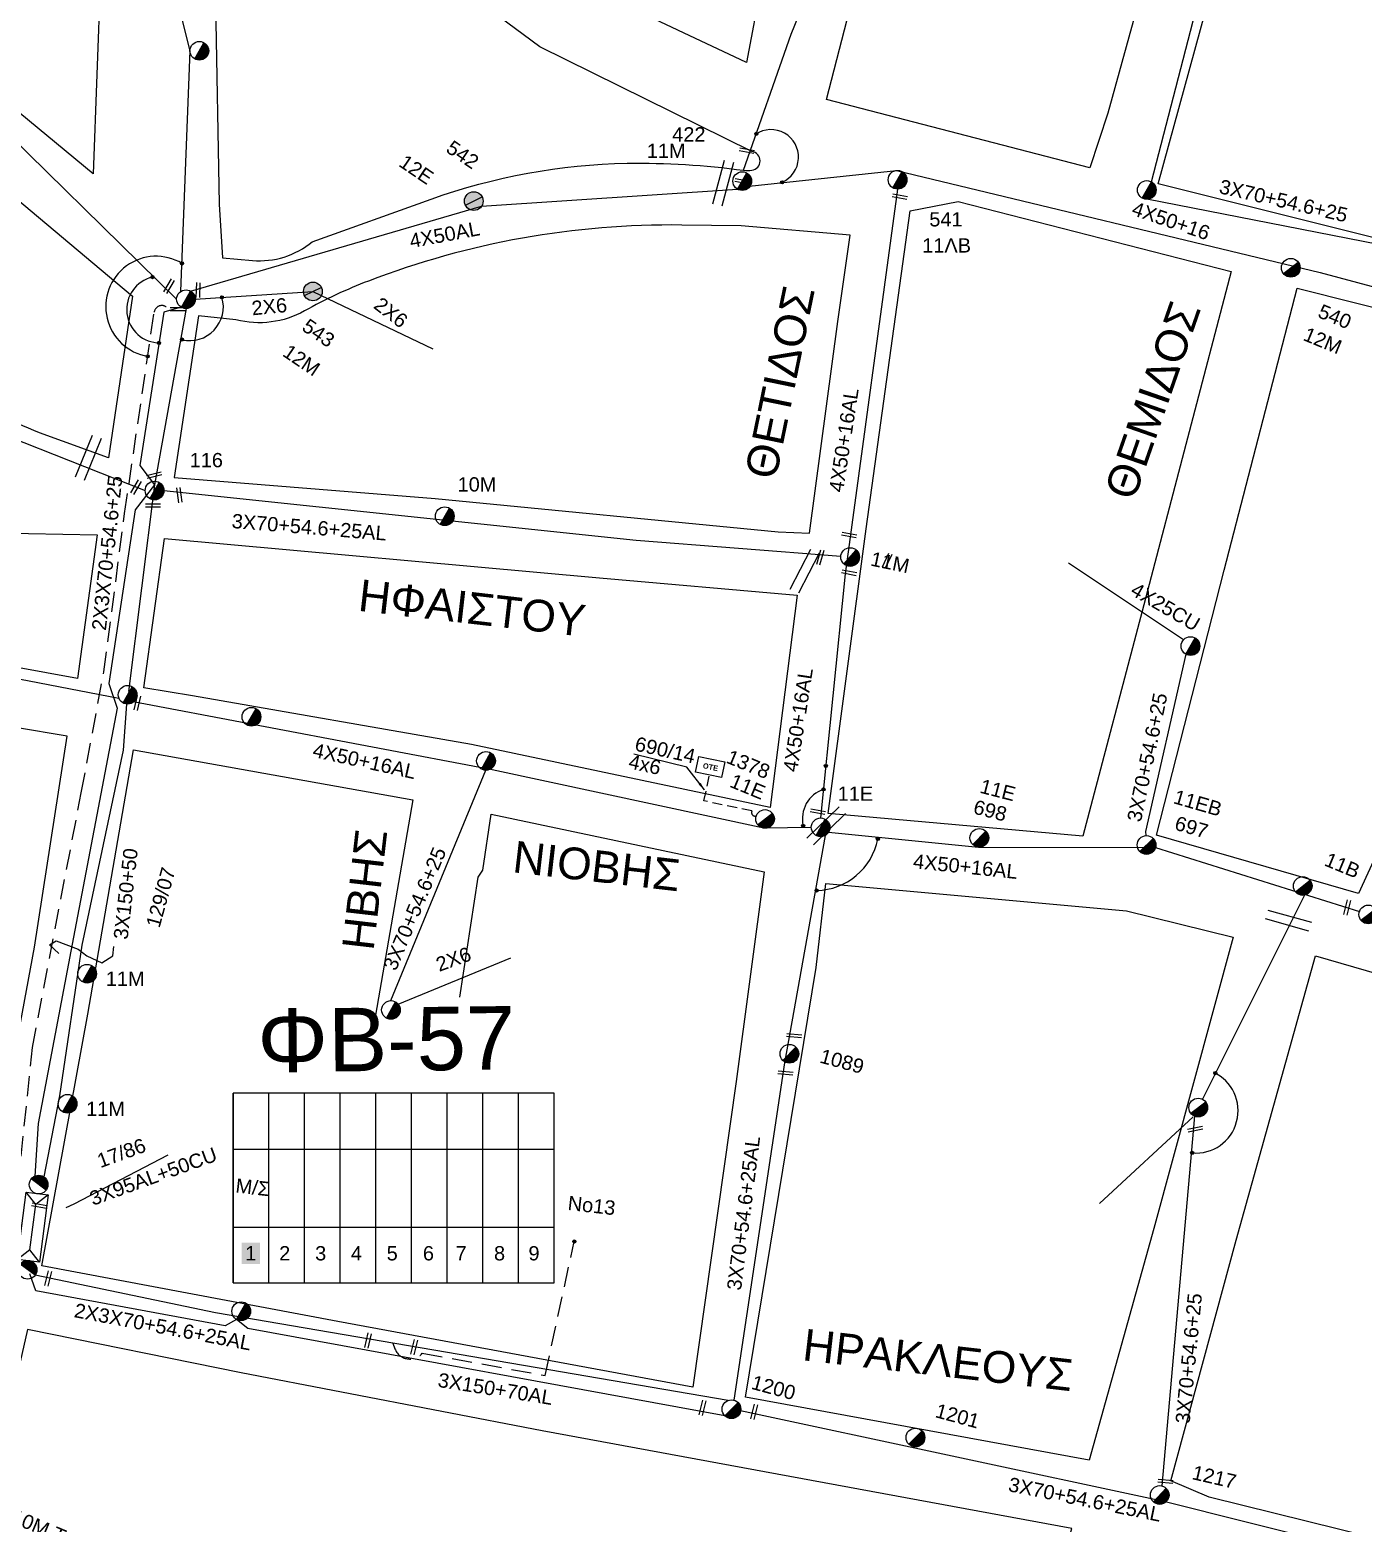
# Model space of a CAD drawing. Header units: millimetres. Extents: x 6950 to 9601, y 853 to 1951.
# Drawn here: x 8908.8 to 9076.9, y 1600.2 to 1788.5 of the extents above; entities that cross this region are included whole.
import ezdxf
from ezdxf.enums import TextEntityAlignment as Align

# ---------------------------------------------------------------- set-up
doc = ezdxf.new("R2010")
doc.units = ezdxf.units.MM
doc.linetypes.add('DASHED', pattern=[19.05, 12.7, -6.35])
for name, color, linetype in [('Pillar OTE', 7, 'Continuous'), ('Άγνωστα', 7, 'Continuous'), ('Ασφαλειοκιβώτια Χ.Τ 9 αναχωρήσεων', 7, 'Continuous'), ('Γυμνά εναέρια ΧΤ και ΦΟΠ (3Φ)   4x50+16AL', 7, 'Continuous'), ('Επιγραφές - Σχήματα', 7, 'Continuous'), ('Καλώδια ΧΤ   3x150+70AL', 7, 'DASHED'), ('Καλώδια ΧΤ   4x25CU', 7, 'DASHED'), ('Μηχανική τομή', 7, 'Continuous'), ('Στύλος Ξύλινος', 7, 'Continuous'), ('Στύλος Ξύλινος @ 1', 7, 'Continuous'), ('Στύλος ΦΜ', 7, 'Continuous'), ('Στύλος ΦΜ @ 1', 7, 'Continuous'), ('Συνδέσεις', 7, 'Continuous'), ('Συνεστραμμένα ΧΤ   3x70+54.6+25 AL', 7, 'SYN_LINE'), ('Τομή', 7, 'Continuous'), ('Υποσταθμός εναέριος 2 στύλων', 7, 'Continuous'), ('Υποσταθμός πόλεως', 7, 'Continuous'), ('Υπόβαθρο ΔΕΗ', 7, 'Continuous'), ('Υπόγεια καλώδια Παροχών ΧΤ   4x50AL', 7, 'DASHED'), ('Υπόγεια καλώδια Παροχών ΧΤ   4x6', 7, 'DASHED')]:
    doc.layers.add(name, color=color, linetype=linetype)
doc.styles.add('arial', font='ARIAL.TTF')
doc.styles.get("Standard").update_dxf_attribs({"font": 'ARIAL.TTF'})
doc.linetypes.add('SYN_LINE', pattern='A,0.5,-0.0001,["/\\/\\/\\/",Standard,S=0.1,R=0,X=0,Y=-0.05],-0.25', length=0.7501)
doc.dimstyles.new('ISO-25', dxfattribs={"dimtxt": 2.5, "dimasz": 2.5, "dimexe": 1.25, "dimexo": 0.625, "dimtad": 1, "dimtxsty": 'Standard', "dimcen": 2.5, "dimadec": 0, "dimazin": 0, "dimtfac": 1, "dimtmove": 0, "dimatfit": 3, "dimfxl": 1, "dimarcsym": 0})

# ---------------------------------------------------------------- blocks, each defined once
blk = doc.blocks.new('ΤΟΜΗ')
at = {"layer": 'Τομή', "ltscale": 40}
for p, q in [((-5.68, 0), (5.68, 0)), ((5.68, -2.33), (-5.68, -2.33))]:
    blk.add_line(p, q, dxfattribs=at)
blk = doc.blocks.new('ΜΗΧΑΝΙΚΗ ΤΟΜΗ')
at = {"layer": 'Μηχανική τομή', "ltscale": 40}
for p, q in [((-1.89, 0.78), (1.89, 0.78)), ((1.89, 0), (-1.89, 0))]:
    blk.add_line(p, q, dxfattribs=at)
blk = doc.blocks.new('ΥΠΑΡΧΩΝ ΤΣΙΜΕΝΤΕΝΙΟΣ ΣΤΥΛΟΣ')
at = {"layer": 'Στύλος ΦΜ'}
blk.add_hatch(color=7, dxfattribs=at).paths.add_polyline_path([(-1.29, -2.28, 0.574793), (2.62, 0, 0.268822), (1.3, 2.27)])
at = {"layer": 'Στύλος ΦΜ', "color": 7}
blk.add_line((-1.29, -2.28), (1.3, 2.27), dxfattribs=at)
blk.add_circle((0, 0), 2.62, dxfattribs=at)
at = {"layer": 'Στύλος ΦΜ', "flags": 4}
for tag, p in [('ΑΡΙΘΜΟΣ', (-4.68, 8.05)), ('ΤΥΠΟΣ', (-4.91, 3.03))]:
    blk.add_attdef(tag, p, '', height=4, dxfattribs=at)
blk = doc.blocks.new('ΥΠΑΡΧΩΝ ΞΥΛΙΝΟΣ ΣΤΥΛΟΣ')
at = {"layer": 'Στύλος Ξύλινος'}
h = blk.add_hatch(color=7, dxfattribs=at)
h.paths.add_polyline_path([(-2.62, 0, 0.270008), (-1.29, -2.28), (1.3, 2.27, 0.576266)])
h.paths.add_polyline_path([(-1.29, -2.28, 0.574793), (2.62, 0, 0.268822), (1.3, 2.27)])
at = {"layer": 'Στύλος Ξύλινος', "color": 7}
blk.add_line((-1.29, -2.28), (1.3, 2.27), dxfattribs=at)
blk.add_circle((0, 0), 2.62, dxfattribs=at)
at = {"layer": 'Στύλος Ξύλινος', "flags": 4}
for tag, p in [('ΑΡΙΘΜΟΣ', (-4.91, 8.6)), ('ΤΥΠΟΣ', (-4.85, 3.39))]:
    blk.add_attdef(tag, p, '', height=4, dxfattribs=at)
blk = doc.blocks.new('ΥΠΟΣΤΑΘΜΟΣ ΕΝΑΕΡΙΟΣ ΕΠΙ 2 ΣΤΥΛΩΝ')
at = {"layer": 'Υποσταθμός εναέριος 2 στύλων', "linetype": 'Continuous'}
for points in [[(-11.97, -2.11, 0.574793), (-8.45, -0.07, 0.268822), (-9.64, 1.98)], [(9.68, -2.15, 0.574793), (13.19, -0.1, 0.268822), (12.01, 1.95)]]:
    blk.add_hatch(color=256, dxfattribs=at).paths.add_polyline_path(points)
for p, q in [((-11.97, -2.11), (-9.64, 1.98)), ((9.68, -2.15), (12.01, 1.95))]:
    blk.add_line(p, q, dxfattribs=at)
for centre in [(-10.81, -0.07), (10.84, -0.1)]:
    blk.add_circle(centre, 2.36, dxfattribs=at)
at = {"layer": 'Υποσταθμός πόλεως', "linetype": 'Continuous', "ltscale": 40}
blk.add_lwpolyline([(-8.57, 2.82), (8.57, 2.82), (8.57, -2.82), (-8.57, -2.82)], close=True, dxfattribs=at)
for points in [[(-5.75, 0), (-8.57, 2.82)], [(-8.57, -2.82), (-5.75, 0)], [(-5.75, 0), (5.75, 0)], [(5.75, 0), (8.57, 2.82)], [(8.57, -2.82), (5.75, 0)]]:
    blk.add_lwpolyline(points, dxfattribs=at)
at = {"layer": 'Υποσταθμός εναέριος 2 στύλων', "ltscale": 40, "flags": 1}
for tag, p in [('ΜΕΤΑΣΧΗΜΑΤΙΣΜΟΣ', (14.09, 2.51)), ('ΙΣΧΥΣ', (14.07, -0.28)), ('ΑΡΙΘΜΟΣ', (14.19, -3))]:
    blk.add_attdef(tag, p, '', height=1.8, dxfattribs=at)
blk = doc.blocks.new('ΑΣΦΑΛΕΙΟΚΙΒΩΤΙΟ ΥΠΟΣΤΑΘΜΟΥ 9 ΑΝΑΧΩΡΗΣΕΩΝ')
at = {"layer": 'Ασφαλειοκιβώτια Χ.Τ 9 αναχωρήσεων', "ltscale": 40}
for p, q in [((-23.8, 40.36), (24.02, 40.36)), ((-9.72, 40.36), (-9.72, -40.64)), ((9.94, 40.36), (9.94, -40.64)), ((-23.8, 31.36), (24.02, 31.36)), ((-23.8, 22.36), (24.02, 22.36)), ((-23.8, 13.36), (24.02, 13.36)), ((-23.8, 4.36), (24.02, 4.36)), ((-23.8, -4.64), (24.02, -4.64)), ((-23.8, -13.64), (24.02, -13.64)), ((-23.8, -22.64), (24.02, -22.64)), ((-23.8, -31.64), (24.02, -31.64))]:
    blk.add_line(p, q, dxfattribs=at)
at = {"layer": 'Ασφαλειοκιβώτια Χ.Τ 9 αναχωρήσεων'}
blk.add_lwpolyline([(-23.8, -40.64), (24.02, -40.64), (24.02, 40.36), (-23.8, 40.36)], close=True, dxfattribs=at)
for s, p in [('1', (-18.12, 37.3)), ('2', (-18.12, 28.73)), ('3', (-18.12, 19.66)), ('4', (-18.12, 10.64)), ('5', (-18.12, 1.63)), ('6', (-18.12, -7.51)), ('7', (-18.12, -15.75)), ('8', (-18.12, -25.44)), ('9', (-18.12, -34.13))]:
    blk.add_text(s, height=3.6, rotation=270, dxfattribs=at).set_placement(p)
at = {"layer": 'Ασφαλειοκιβώτια Χ.Τ 9 αναχωρήσεων', "ltscale": 40}
for tag, height, p in [('ΟΝΟΜΑ', 5, (-0.16, 44.31)), ('ΚΕΙΜΕΝΟ 1', 2, (17.06, 35.59)), ('ΚΕΙΜΕΝΟ 2', 2, (17.06, 26.88)), ('ΚΕΙΜΕΝΟ 3', 2, (17.06, 17.69)), ('ΚΕΙΜΕΝΟ 4', 2, (17.06, 8.71)), ('ΚΕΙΜΕΝΟ 5', 2, (17.06, -0.13)), ('ΚΕΙΜΕΝΟ 6', 2, (17.06, -9.05)), ('ΚΕΙΜΕΝΟ 7', 2, (17.06, -18.13)), ('ΚΕΙΜΕΝΟ 8', 2, (17.06, -26.85)), ('ΚΕΙΜΕΝΟ 9', 2, (17.06, -35.99)), ('ΣΧ', 2, (-0.1, -42.64))]:
    blk.add_attdef(tag, text='', height=height, dxfattribs=at).set_placement(p, align=Align.MIDDLE_CENTER)
blk = doc.blocks.new('_ΣΥΝΔΕΣΗ')
at = {"layer": 'Συνδέσεις', "linetype": 'SYN_LINE', "ltscale": 40}
blk.add_hatch(color=256, dxfattribs=at).paths.add_polyline_path([(0.5, -0.01, 1), (-0.5, -0.01, 1)])
at = {"layer": 'Συνδέσεις'}
blk.add_circle((0, -0.01), 0.5, dxfattribs=at)
blk = doc.blocks.new('PILLAR ΟΤΕ')
at = {"layer": 'Pillar OTE', "ltscale": 40}
blk.add_lwpolyline([(-3.31, 2.02), (3.39, 2.02), (3.39, -1.99), (-3.31, -1.99)], close=True, dxfattribs=at)
at = {"layer": 'Pillar OTE', "insert": (-1.81, 0.71), "char_height": 1.3575, "width": 109.961, "attachment_point": 1}
blk.add_mtext('{\\fArial|b1|i0|c161|p34;OTE}', dxfattribs=at)

msp = doc.modelspace()

# ---------------------------------------------------------------- hatches: boundary and pattern name
at = {"layer": 'Ασφαλειοκιβώτια Χ.Τ 9 αναχωρήσεων', "ltscale": 40}
for color in [62, 154, 1, 173, 133, 6, 30, 27]:
    msp.add_hatch(color=color, dxfattribs=at).paths.add_polyline_path([(8935.47, 1632.89), (8937.77, 1632.89), (8937.77, 1635.6), (8935.47, 1635.6)])

# ---------------------------------------------------------------- linework, layer by layer
at = {"layer": 'Άγνωστα', "color": 173}
msp.add_lwpolyline([(8998.67, 1768.72), (9018.04, 1770.78), (9071.44, 1757.92), (9109.1, 1747.84), (9153.32, 1735.53)], dxfattribs=at)
at = {"layer": 'Άγνωστα', "color": 1}
for points in [[(8929.63, 1754.55), (8944.46, 1755.52)], [(8868.16, 1709.17), (8881.05, 1711.78), (8920, 1704.24)]]:
    msp.add_lwpolyline(points, dxfattribs=at)
at = {"layer": 'Άγνωστα', "color": 27, "linetype": 'DASHED', "ltscale": 0.2}
msp.add_lwpolyline([(8907.74, 1637.71), (8906.91, 1638.9), (8909.09, 1660.18), (8915.26, 1692.32), (8918.11, 1707.57), (8920.72, 1727.52), (8924.45, 1752.92, -0.55977), (8925.97, 1753.57, 0.318224)], format="xyb", dxfattribs=at)
at = {"layer": 'Γυμνά εναέρια ΧΤ και ΦΟΠ (3Φ)   4x50+16AL', "color": 133, "ltscale": 40}
msp.add_lwpolyline([(8927.28, 1754.55), (8901.56, 1779.79), (8872.77, 1803.56), (8847.43, 1825.7), (8819.66, 1847.86), (8783.82, 1873.45), (8762.5, 1889.66), (8736, 1907.99)], dxfattribs=at)
at = {"layer": 'Γυμνά εναέρια ΧΤ και ΦΟΠ (3Φ)   4x50+16AL', "color": 173, "ltscale": 40}
for points in [[(9018.17, 1768.43), (9011.58, 1719.94), (9008.47, 1689.14)], [(9007.29, 1687.95), (9001.32, 1687.84), (8967.05, 1695.21), (8921.79, 1703.77)]]:
    msp.add_lwpolyline(points, dxfattribs=at)
at = {"layer": 'Γυμνά εναέρια ΧΤ και ΦΟΠ (3Φ)   4x50+16AL', "color": 6, "ltscale": 40}
msp.add_lwpolyline([(9009.47, 1687.34), (9028.36, 1685.46), (9050.69, 1685.4), (9076.39, 1677.33)], dxfattribs=at)
at = {"layer": 'Επιγραφές - Σχήματα'}
msp.add_lwpolyline([(8912.43, 1672.06), (8911.26, 1673.12), (8912.11, 1673.66), (8914.88, 1672.59), (8915.94, 1671.74), (8917.86, 1670.89), (8919.24, 1671.74), (8919.35, 1672.91)], dxfattribs=at)
at = {"layer": 'Επιγραφές - Σχήματα', "linetype": 'Continuous', "ltscale": 20}
msp.add_lwpolyline([(8926.15, 1646.62), (8914.31, 1640.46), (8913.33, 1639.97)], dxfattribs=at)
at = {"layer": 'Επιγραφές - Σχήματα'}
for centre, radius, start, end in [((9002.21, 1772.46), 3.47, 293.7541, 123.8956), ((8924.69, 1753.61), 6.35, 59.0196, 260.3949), ((8925.18, 1753.24), 4.2, 102.9771, 270.1974), ((8928.93, 1753.57), 4.24, 256.6226, 16.4315), ((9010.09, 1689.04), 3.92, 108.6839, 193.1642), ((9007.79, 1688.04), 8.05, 271.2493, 348.8637), ((9055.76, 1652.22), 5.34, 265.1318, 65.1607)]:
    msp.add_arc(centre, radius, start, end, dxfattribs=at)
at = {"layer": 'Καλώδια ΧΤ   3x150+70AL', "color": 6, "ltscale": 0.2}
msp.add_lwpolyline([(8954.54, 1622.93), (8954.8, 1622.22, 0.577806), (8958.25, 1621.65), (8973.73, 1618.84), (8977.41, 1635.74)], format="xyb", dxfattribs=at)
at = {"layer": 'Συνεστραμμένα ΧΤ   3x70+54.6+25 AL', "color": 173, "ltscale": 20}
msp.add_lwpolyline([(8998.76, 1770.8), (9004.75, 1787.98), (9014.5, 1811.92), (9025.95, 1852.75)], dxfattribs=at)
at = {"layer": 'Συνεστραμμένα ΧΤ   3x70+54.6+25 AL', "color": 6, "linetype": 'SYN_LINE', "ltscale": 20}
for points in [[(9050.18, 1769.34), (9061.28, 1812.26), (9070.74, 1845.5)], [(9109.1, 1747.84), (9088.47, 1759.55), (9049.59, 1767.14)], [(9054.21, 1711.58), (9039.74, 1721.26)], [(9054.52, 1709.79), (9049.44, 1687.42), (9049.48, 1686.91)], [(8996.82, 1615.69), (8932.18, 1626.75), (8909.43, 1631.47)]]:
    msp.add_lwpolyline(points, dxfattribs=at)
at = {"layer": 'Συνεστραμμένα ΧΤ   3x70+54.6+25 AL', "color": 27, "ltscale": 20}
msp.add_lwpolyline([(8927.82, 1755.54), (8928.97, 1785.87), (8916.17, 1836.68)], dxfattribs=at)
at = {"layer": 'Συνεστραμμένα ΧΤ   3x70+54.6+25 AL', "color": 62, "ltscale": 20}
msp.add_lwpolyline([(8795.09, 1810.32), (8831.25, 1785.53), (8865.88, 1761.53), (8888.91, 1746.14), (8896.48, 1741.03), (8923.31, 1730.42)], dxfattribs=at)
at = {"layer": 'Συνεστραμμένα ΧΤ   3x70+54.6+25 AL', "color": 1, "linetype": 'SYN_LINE', "ltscale": 20}
for points in [[(8944.46, 1755.52), (8959.57, 1748.29)], [(8928.46, 1753.37), (8924.49, 1731.16), (8921.23, 1705.08)]]:
    msp.add_lwpolyline(points, dxfattribs=at)
at = {"layer": 'Συνεστραμμένα ΧΤ   3x70+54.6+25 AL', "color": 133, "linetype": 'SYN_LINE', "ltscale": 20}
msp.add_lwpolyline([(8927.87, 1753.53), (8925.67, 1752.92), (8922.64, 1733.57), (8924.49, 1731.16), (8922.05, 1728.01), (8918.75, 1706.08), (8919.79, 1702.99), (8913.94, 1672.36), (8909.82, 1650.63), (8909.42, 1643.99)], dxfattribs=at)
at = {"layer": 'Συνεστραμμένα ΧΤ   3x70+54.6+25 AL', "color": 133, "ltscale": 20}
msp.add_lwpolyline([(8925.66, 1730.42), (8985.23, 1724.18), (9011.02, 1722.13)], dxfattribs=at)
at = {"layer": 'Συνεστραμμένα ΧΤ   3x70+54.6+25 AL', "color": 173, "linetype": 'SYN_LINE', "ltscale": 20}
for points in [[(8910.56, 1643.87), (8912.54, 1654.1), (8915.35, 1673.08), (8920.58, 1697.7), (8921.01, 1703.49)], [(8954.3, 1666.11), (8966.28, 1695.16)], [(8955.22, 1665.66), (8969.42, 1671.5)]]:
    msp.add_lwpolyline(points, dxfattribs=at)
at = {"layer": 'Συνεστραμμένα ΧΤ   3x70+54.6+25 AL', "color": 6, "ltscale": 20}
msp.add_lwpolyline([(9009.03, 1686.93), (9003.92, 1658.26), (8997.53, 1615.72)], dxfattribs=at)
at = {"layer": 'Συνεστραμμένα ΧΤ   3x70+54.6+25 AL', "color": 154, "linetype": 'SYN_LINE', "ltscale": 20}
for points in [[(9069.5, 1679.49), (9056.6, 1653.67)], [(9055.43, 1651.44), (9043.65, 1640.53)], [(9055.62, 1651.53), (9051.49, 1604.92)], [(8996.4, 1613.75), (8936.24, 1624.76), (8934.84, 1625.91), (8933.4, 1625.1), (8909.54, 1629.5), (8908.79, 1631.67)]]:
    msp.add_lwpolyline(points, dxfattribs=at)
at = {"layer": 'Συνεστραμμένα ΧΤ   3x70+54.6+25 AL', "color": 154, "ltscale": 20}
msp.add_lwpolyline([(9135.84, 1582.79), (9094.25, 1592.27), (9051.75, 1602.94), (8998.38, 1614.37)], dxfattribs=at)
at = {"layer": 'Υπόβαθρο ΔΕΗ'}
for points in [[(9085.29, 1888.11), (9116.39, 1877.46), (9100.51, 1822.57), (9082.78, 1761.14), (9051.01, 1769.11), (9066.33, 1824.89), (9078.27, 1865.21), (9085.29, 1888.11)], [(8852.87, 1823.75), (8887.18, 1849.14), (8918.56, 1826.53), (8917.7, 1795.43), (8916.74, 1770.34), (8884.11, 1797.37), (8871.48, 1808.34), (8852.87, 1823.75)], [(9019.76, 1765.68), (9025.8, 1766.87), (9060.25, 1758.04), (9049.22, 1716), (9041.51, 1686.84), (9009.42, 1689.69), (9014.22, 1725.6), (9019.76, 1765.68)], [(9068.57, 1755.94), (9106.67, 1746.35), (9092.04, 1713.94), (9076.3, 1679.63), (9050.81, 1686.97), (9059.34, 1720.39), (9068.57, 1755.94)], [(8917.27, 1724.84), (8914.79, 1706.74), (8873.82, 1714.22), (8876.12, 1725.67), (8899.89, 1725.19), (8917.27, 1724.84)], [(8925.74, 1724.37), (8980.59, 1719.43), (9005.53, 1717.21), (9002.09, 1690.45), (8964.47, 1698.38), (8929.26, 1704.52), (8923.15, 1705.55), (8925.74, 1724.37)], [(8902.24, 1634.6), (8909.34, 1672.84), (8913.49, 1699.47), (8874.37, 1706), (8870.07, 1683.75), (8861.53, 1641.94), (8895.83, 1635.74), (8902.23, 1634.55)], [(8962.99, 1666.54), (8965.28, 1681.67), (8965.9, 1682.57), (8966.95, 1689.61), (9001.34, 1682.35), (8997.82, 1655.91), (8992.35, 1617.38), (8947.59, 1625.66), (8910.29, 1632.65), (8916.08, 1664.4), (8921.83, 1697.74), (8957.05, 1691.41), (8952.36, 1664.26)], [(8991.59, 1695.56), (8984.92, 1697.19)], [(9009.11, 1680.88), (9047.05, 1677.42), (9060.49, 1674.12), (9050.48, 1637.36), (9042.33, 1608.18), (8999, 1616.09), (9007.89, 1670.29), (9009.11, 1680.88)], [(9070.87, 1671.77), (9095.13, 1664.73), (9146.15, 1649.35), (9160.77, 1645.08), (9150.45, 1620.74), (9107.95, 1630.93), (9080.21, 1638.05), (9078.55, 1631.51), (9116, 1621.4), (9147.61, 1613.8), (9135.77, 1584.13), (9057.45, 1603.5), (9052.63, 1605.56), (9060.87, 1635.89), (9070.87, 1671.77)], [(9023.37, 1542.05), (9040.16, 1599.56), (8973.38, 1611.87), (8935.41, 1619.18), (8908.48, 1624.65), (8900.24, 1588.5), (8896.58, 1570.69), (8945.56, 1558.82), (8985.52, 1549.74), (9002.19, 1546.23), (9003.36, 1546.58), (9023.37, 1542.05)]]:
    msp.add_lwpolyline(points, dxfattribs=at)
for points in [[(9073.72, 1881.86), (9061.85, 1840.26), (9044.66, 1777.99), (9042.43, 1771.11), (9009.2, 1779.73), (9023.84, 1836.4), (9028.73, 1855.1, -0.182516), (9036.63, 1866.26), (9048.14, 1870.01), (9057.99, 1874.37, 0.014185), (9073.72, 1881.86, 0)], [(9015.58, 1851.33), (9002.83, 1801.08), (9001.02, 1794.42), (8999.12, 1784.4), (8973.88, 1796.33), (8936.73, 1823.37, -0.276773), (8935.72, 1825.74, 0.069331), (8935.72, 1833.46), (8936.19, 1840.12, -0.117745), (8941.78, 1857.93), (8953.25, 1869.56, -0.273825), (8962.79, 1872.08), (8974.07, 1869.18), (8995.38, 1861.09), (9001.79, 1858.62), (9015.58, 1851.33)], [(8819.94, 1840.16), (8839.8, 1823.84), (8844.9, 1818.73), (8874.75, 1794.28), (8906.95, 1767.33), (8921.7, 1754.91), (8918.7, 1734.54), (8909.97, 1737.69, -0.052474), (8888.99, 1749), (8852.94, 1773.37), (8828.32, 1789.99), (8800.8, 1808.59), (8799.41, 1809.4), (8810.25, 1824.34), (8819.94, 1840.16)], [(8931.73, 1816.99), (8932.66, 1766.54), (8933.06, 1759.76), (8936.84, 1759.43, 0.198247), (8944.37, 1761.79), (8959.38, 1767.17, -0.082092), (8984.07, 1771.68, -0.038386), (8998.76, 1770.8, 0.068396), (8999.81, 1770.8, 0.871966), (8999.81, 1773.16), (8973.09, 1786.35), (8931.73, 1816.99)], [(8926.95, 1732.06), (8959.89, 1729.41), (9003.13, 1725.22), (9007.05, 1725.03), (9010.64, 1751.72), (9012.18, 1762.61), (8998.47, 1763.81), (8990.96, 1763.9, 0.094766), (8951.46, 1756.84, 0.035678), (8943.41, 1753.07, -0.192484), (8934.76, 1751.95), (8930.03, 1752.45), (8926.95, 1732.06)]]:
    msp.add_lwpolyline(points, format="xyb", dxfattribs=at)
at = {"layer": 'Υπόγεια καλώδια Παροχών ΧΤ   4x50AL', "color": 1, "linetype": 'Continuous', "ltscale": 0.2}
msp.add_lwpolyline([(8929.04, 1755.57), (8965.72, 1766.26), (8998.01, 1768.42)], dxfattribs=at)
at = {"layer": 'Υπόγεια καλώδια Παροχών ΧΤ   4x6', "color": 173, "linetype": 'DASHED', "ltscale": 0.1}
msp.add_lwpolyline([(9000.34, 1689.39, -0.627568), (8999.8, 1690.02), (8993.76, 1691.29), (8994.44, 1694.52)], format="xyb", dxfattribs=at)

# ---------------------------------------------------------------- block references
at = {"layer": 'Pillar OTE', "xscale": 0.5, "yscale": 0.5, "zscale": 0.5, "rotation": 348.1013817919164}
msp.add_blockref('PILLAR ΟΤΕ', (8994.52, 1695.56), dxfattribs=at)
at = {"layer": 'Ασφαλειοκιβώτια Χ.Τ 9 αναχωρήσεων', "xscale": 0.5, "yscale": 0.5, "zscale": 0.5, "rotation": 90}
msp.add_blockref('ΑΣΦΑΛΕΙΟΚΙΒΩΤΙΟ ΥΠΟΣΤΑΘΜΟΥ 9 ΑΝΑΧΩΡΗΣΕΩΝ', (8954.57, 1642.41), dxfattribs=at)
at = {"layer": 'Μηχανική τομή'}
for p, xscale, yscale, zscale, rotation in [((8999.21, 1773.48), 0.4999999999999999, 0.4999999999999999, 0.4999999999999999, 169.57116670519), ((8998.64, 1769.6), 0.4999999999999999, 0.4999999999999999, 0.4999999999999999, 169.57116670519), ((9018.5, 1767.66), 0.4999999999999999, 0.4999999999999999, 0.4999999999999999, 169.57116670519), ((8926.14, 1756.28), 0.4999999999999998, 0.4999999999999998, 0.4999999999999998, 239.889233486939), ((8929.79, 1755.7), 0.4999999999999998, 0.4999999999999998, 0.4999999999999998, 268.0104553299021), ((8927.42, 1753.49), 0.4999999999999997, 0.4999999999999997, 0.4999999999999997, 180.0629135369582), ((8924.39, 1732.55), 0.4999999999999997, 0.4999999999999997, 0.4999999999999997, 193.4657272561815), ((8921.99, 1730.94), 0.4999999999999998, 0.4999999999999998, 0.4999999999999998, 239.889233486939), ((8927.82, 1729.88), 0.4999999999999999, 0.4999999999999999, 0.4999999999999999, 98.02858556882637), ((8924.31, 1728.73), 0.4999999999999997, 0.4999999999999997, 0.4999999999999997, 180.0629135369582), ((9012.11, 1725.01), 0.4999999999999999, 0.4999999999999999, 0.4999999999999999, 169.57116670519), ((9008.61, 1721.94), 0.4999999999999999, 0.4999999999999999, 0.4999999999999999, 73.95172318470269), ((9017.03, 1721.51), 0.4999999999999999, 0.4999999999999999, 0.4999999999999999, 64.85949076768448), ((9012.11, 1720.24), 0.4999999999999999, 0.4999999999999999, 0.4999999999999999, 169.57116670519), ((8922.52, 1703.59), 0.4999999999999998, 0.4999999999999998, 0.4999999999999998, 76.52273740397938), ((9008.16, 1690.12), 0.4999999999999999, 0.4999999999999999, 0.4999999999999999, 169.57116670519), ((9075.04, 1677.8), 0.4999999999999998, 0.4999999999999998, 0.4999999999999998, 76.52273740397938), ((9005.16, 1661.89), 0.4999999999999999, 0.4999999999999999, 0.4999999999999999, 174.8667646448354), ((9004.07, 1657.17), 0.4999999999999999, 0.4999999999999999, 0.4999999999999999, 174.8667646448354), ((9055.67, 1650.1), 0.4999999999999998, 0.4999999999999998, 0.4999999999999998, 191.3764006164007), ((8910, 1640.43), 0.4999999999999999, 0.4999999999999999, 0.4999999999999999, 169.57116670519), ((8911.28, 1631.02), 0.4999999999999998, 0.4999999999999998, 0.4999999999999998, 76.52273740397938), ((8951.6, 1623.19), 0.4999999999999998, 0.4999999999999998, 0.4999999999999998, 76.52273740397938), ((8957.42, 1622.37), 0.4999999999999998, 0.4999999999999998, 0.4999999999999998, 76.52273740397938), ((8993.77, 1614.71), 0.4999999999999998, 0.4999999999999998, 0.4999999999999998, 76.52273740397938), ((9000.28, 1614.21), 0.4999999999999998, 0.4999999999999998, 0.4999999999999998, 76.52273740397938), ((9051.96, 1605.7), 0.4999999999999999, 0.4999999999999999, 0.4999999999999999, 174.8667646448354)]:
    msp.add_blockref('ΜΗΧΑΝΙΚΗ ΤΟΜΗ', p, dxfattribs=dict(at, xscale=xscale, yscale=yscale, zscale=zscale, rotation=rotation))
at = {"layer": 'Στύλος Ξύλινος @ 1', "ltscale": 40}
ref = msp.add_blockref('ΥΠΑΡΧΩΝ ΞΥΛΙΝΟΣ ΣΤΥΛΟΣ', (8964.74, 1766.92), dxfattribs=dict(at, xscale=0.449999999999818, yscale=0.449999999999818, zscale=0.449999999999818, rotation=325.8394331313655))
ref.add_attrib('ΤΥΠΟΣ', '542', (8961.1, 1773.21), dxfattribs={"layer": 'Στύλος Ξύλινος', "height": 1.8, "rotation": 325.8394, "flags": 4})
ref.add_attrib('ΑΡΙΘΜΟΣ', '12E', (8955.16, 1771.41), dxfattribs={"layer": 'Στύλος Ξύλινος', "height": 1.8, "rotation": 325.8394, "flags": 4})
ref = msp.add_blockref('ΥΠΑΡΧΩΝ ΞΥΛΙΝΟΣ ΣΤΥΛΟΣ', (8944.46, 1755.52), dxfattribs=dict(at, xscale=0.449999999999818, yscale=0.449999999999818, zscale=0.449999999999818, rotation=325.8394331313655))
ref.add_attrib('ΤΥΠΟΣ', '543', (8942.93, 1750.72), dxfattribs={"layer": 'Στύλος Ξύλινος', "height": 1.8, "rotation": 325.8394, "flags": 4})
ref.add_attrib('ΑΡΙΘΜΟΣ', '12M', (8940.5, 1747.49), dxfattribs={"layer": 'Στύλος Ξύλινος', "height": 1.8, "rotation": 325.8394, "flags": 4})
at = {"layer": 'Στύλος ΦΜ @ 1', "ltscale": 40, "xscale": 0.4499999999998181, "yscale": 0.4499999999998181, "zscale": 0.4499999999998181}
for p in [(8930.14, 1785.87), (9049.59, 1768.32), (8928.46, 1754.55), (9055.1, 1710.81), (8921.1, 1704.67), (8936.71, 1701.89), (8966.28, 1696.33), (8954.3, 1664.93), (8935.42, 1626.94)]:
    msp.add_blockref('ΥΠΑΡΧΩΝ ΤΣΙΜΕΝΤΕΝΙΟΣ ΣΤΥΛΟΣ', p, dxfattribs=at)
at = {"layer": 'Στύλος ΦΜ @ 1', "ltscale": 40}
ref = msp.add_blockref('ΥΠΑΡΧΩΝ ΤΣΙΜΕΝΤΕΝΙΟΣ ΣΤΥΛΟΣ', (8998.59, 1769.44), dxfattribs=dict(at, xscale=0.4499999999998181, yscale=0.4499999999998181, zscale=0.4499999999998181))
ref.add_attrib('ΤΥΠΟΣ', '422', (8989.76, 1774.43), dxfattribs={"layer": 'Στύλος ΦΜ', "height": 1.8, "flags": 4})
ref.add_attrib('ΑΡΙΘΜΟΣ', '11M', (8986.55, 1772.35), dxfattribs={"layer": 'Στύλος ΦΜ', "height": 1.8, "flags": 4})
ref = msp.add_blockref('ΥΠΑΡΧΩΝ ΤΣΙΜΕΝΤΕΝΙΟΣ ΣΤΥΛΟΣ', (9018.17, 1769.61), dxfattribs=dict(at, xscale=0.4499999999998181, yscale=0.4499999999998181, zscale=0.4499999999998181))
ref.add_attrib('ΤΥΠΟΣ', '541', (9022.17, 1763.72), dxfattribs={"layer": 'Στύλος ΦΜ', "height": 1.8, "flags": 4})
ref.add_attrib('ΑΡΙΘΜΟΣ', '11ΛΒ', (9021.28, 1760.43), dxfattribs={"layer": 'Στύλος ΦΜ', "height": 1.8, "flags": 4})
ref = msp.add_blockref('ΥΠΑΡΧΩΝ ΤΣΙΜΕΝΤΕΝΙΟΣ ΣΤΥΛΟΣ', (9067.75, 1758.51), dxfattribs=dict(at, xscale=0.4499999999998181, yscale=0.4499999999998181, zscale=0.4499999999998181, rotation=337.5274974886862))
ref.add_attrib('ΤΥΠΟΣ', '12M', (9069.17, 1749.43), dxfattribs={"layer": 'Στύλος ΦΜ', "height": 1.8, "rotation": 337.5275, "flags": 4})
ref.add_attrib('ΑΡΙΘΜΟΣ', '540', (9071.02, 1752.33), dxfattribs={"layer": 'Στύλος ΦΜ', "height": 1.8, "rotation": 337.5275, "flags": 4})
ref = msp.add_blockref('ΥΠΑΡΧΩΝ ΤΣΙΜΕΝΤΕΝΙΟΣ ΣΤΥΛΟΣ', (8924.49, 1730.42), dxfattribs=dict(at, xscale=0.4499999999998181, yscale=0.4499999999998181, zscale=0.4499999999998181))
ref.add_attrib('ΤΥΠΟΣ', '116', (8928.92, 1733.36), dxfattribs={"layer": 'Στύλος ΦΜ', "height": 1.8, "flags": 4})
ref = msp.add_blockref('ΥΠΑΡΧΩΝ ΤΣΙΜΕΝΤΕΝΙΟΣ ΣΤΥΛΟΣ', (8961.08, 1727.18), dxfattribs=dict(at, xscale=0.4499999999998181, yscale=0.4499999999998181, zscale=0.4499999999998181))
ref.add_attrib('ΤΥΠΟΣ', '10M', (8962.7, 1730.3), dxfattribs={"layer": 'Στύλος ΦΜ', "height": 1.8, "flags": 4})
ref = msp.add_blockref('ΥΠΑΡΧΩΝ ΤΣΙΜΕΝΤΕΝΙΟΣ ΣΤΥΛΟΣ', (9012.19, 1722.04), dxfattribs=dict(at, xscale=0.4499999999998181, yscale=0.4499999999998181, zscale=0.4499999999998181, rotation=348.2458282796064))
ref.add_attrib('ΤΥΠΟΣ', '11M', (9014.65, 1720.98), dxfattribs={"layer": 'Στύλος ΦΜ', "height": 1.8, "rotation": 348.2458, "flags": 4})
ref = msp.add_blockref('ΥΠΑΡΧΩΝ ΤΣΙΜΕΝΤΕΝΙΟΣ ΣΤΥΛΟΣ', (9001.46, 1689.01), dxfattribs=dict(at, xscale=0.4499999999998181, yscale=0.4499999999998181, zscale=0.4499999999998181, rotation=337.5274974886862))
ref.add_attrib('ΤΥΠΟΣ', '11E', (8996.87, 1693.11), dxfattribs={"layer": 'Στύλος ΦΜ', "height": 1.8, "rotation": 337.5275, "flags": 4})
ref.add_attrib('ΑΡΙΘΜΟΣ', '1378', (8996.43, 1696.15), dxfattribs={"layer": 'Στύλος ΦΜ', "height": 1.8, "rotation": 337.5275, "flags": 4})
ref = msp.add_blockref('ΥΠΑΡΧΩΝ ΤΣΙΜΕΝΤΕΝΙΟΣ ΣΤΥΛΟΣ', (9008.47, 1687.96), dxfattribs=dict(at, xscale=0.4499999999998181, yscale=0.4499999999998181, zscale=0.4499999999998181))
ref.add_attrib('ΤΥΠΟΣ', '11E', (9010.62, 1691.3), dxfattribs={"layer": 'Στύλος ΦΜ', "height": 1.8, "flags": 4})
ref = msp.add_blockref('ΥΠΑΡΧΩΝ ΤΣΙΜΕΝΤΕΝΙΟΣ ΣΤΥΛΟΣ', (9028.48, 1686.63), dxfattribs=dict(at, xscale=0.4499999999998181, yscale=0.4499999999998181, zscale=0.4499999999998181, rotation=345.651316021649))
ref.add_attrib('ΤΥΠΟΣ', '698', (9027.6, 1689.72), dxfattribs={"layer": 'Στύλος ΦΜ', "height": 1.8, "rotation": 345.6513, "flags": 4})
ref.add_attrib('ΑΡΙΘΜΟΣ', '11E', (9028.43, 1692.34), dxfattribs={"layer": 'Στύλος ΦΜ', "height": 1.8, "rotation": 345.6513, "flags": 4})
ref = msp.add_blockref('ΥΠΑΡΧΩΝ ΤΣΙΜΕΝΤΕΝΙΟΣ ΣΤΥΛΟΣ', (9049.56, 1685.73), dxfattribs=dict(at, xscale=0.4499999999998181, yscale=0.4499999999998181, zscale=0.4499999999998181, rotation=343.8273595781301))
ref.add_attrib('ΤΥΠΟΣ', '11EB', (9052.83, 1691.02), dxfattribs={"layer": 'Στύλος ΦΜ', "height": 1.8, "rotation": 343.8274, "flags": 4})
ref.add_attrib('ΑΡΙΘΜΟΣ', '697', (9052.97, 1687.7), dxfattribs={"layer": 'Στύλος ΦΜ', "height": 1.8, "rotation": 343.8274, "flags": 4})
ref = msp.add_blockref('ΥΠΑΡΧΩΝ ΤΣΙΜΕΝΤΕΝΙΟΣ ΣΤΥΛΟΣ', (9077.52, 1676.97), dxfattribs=dict(at, xscale=0.4499999999998181, yscale=0.4499999999998181, zscale=0.4499999999998181, rotation=337.5274974886862))
ref.add_attrib('ΤΥΠΟΣ', '11B', (9071.85, 1683.19), dxfattribs={"layer": 'Στύλος ΦΜ', "height": 1.8, "rotation": 337.5275, "flags": 4})
for p, xscale, yscale, zscale, rotation in [((9069.25, 1680.56), 0.4499999999998181, 0.4499999999998181, 0.4499999999998181, 337.5274974886862), ((9056.08, 1652.62), 0.4499999999998182, 0.4499999999998182, 0.4499999999998182, 337.1517464580141)]:
    msp.add_blockref('ΥΠΑΡΧΩΝ ΤΣΙΜΕΝΤΕΝΙΟΣ ΣΤΥΛΟΣ', p, dxfattribs=dict(at, xscale=xscale, yscale=yscale, zscale=zscale, rotation=rotation))
ref = msp.add_blockref('ΥΠΑΡΧΩΝ ΤΣΙΜΕΝΤΕΝΙΟΣ ΣΤΥΛΟΣ', (8915.99, 1669.5), dxfattribs=dict(at, xscale=0.4499999999998181, yscale=0.4499999999998181, zscale=0.4499999999998181))
ref.add_attrib('ΤΥΠΟΣ', '11M', (8918.34, 1667.97), dxfattribs={"layer": 'Στύλος ΦΜ', "height": 1.8, "flags": 4})
ref = msp.add_blockref('ΥΠΑΡΧΩΝ ΤΣΙΜΕΝΤΕΝΙΟΣ ΣΤΥΛΟΣ', (9004.53, 1659.41), dxfattribs=dict(at, xscale=0.4499999999998181, yscale=0.4499999999998181, zscale=0.4499999999998181, rotation=344.7900565777603))
ref.add_attrib('ΤΥΠΟΣ', '1089', (9008.24, 1658.32), dxfattribs={"layer": 'Στύλος ΦΜ', "height": 1.8, "rotation": 344.7901, "flags": 4})
ref = msp.add_blockref('ΥΠΑΡΧΩΝ ΤΣΙΜΕΝΤΕΝΙΟΣ ΣΤΥΛΟΣ', (8913.52, 1653.1), dxfattribs=dict(at, xscale=0.4499999999998181, yscale=0.4499999999998181, zscale=0.4499999999998181))
ref.add_attrib('ΤΥΠΟΣ', '11M', (8915.87, 1651.56), dxfattribs={"layer": 'Στύλος ΦΜ', "height": 1.8, "flags": 4})
ref = msp.add_blockref('ΥΠΑΡΧΩΝ ΤΣΙΜΕΝΤΕΝΙΟΣ ΣΤΥΛΟΣ', (8997.23, 1614.59), dxfattribs=dict(at, xscale=0.4499999999998181, yscale=0.4499999999998181, zscale=0.4499999999998181, rotation=344.7900565777603))
ref.add_attrib('ΤΥΠΟΣ', '1200', (8999.61, 1617.18), dxfattribs={"layer": 'Στύλος ΦΜ', "height": 1.8, "rotation": 344.7901, "flags": 4})
ref = msp.add_blockref('ΥΠΑΡΧΩΝ ΤΣΙΜΕΝΤΕΝΙΟΣ ΣΤΥΛΟΣ', (9020.42, 1611.02), dxfattribs=dict(at, xscale=0.4499999999998181, yscale=0.4499999999998181, zscale=0.4499999999998181, rotation=344.7900565777603))
ref.add_attrib('ΤΥΠΟΣ', '1201', (9022.8, 1613.61), dxfattribs={"layer": 'Στύλος ΦΜ', "height": 1.8, "rotation": 344.7901, "flags": 4})
ref = msp.add_blockref('ΥΠΑΡΧΩΝ ΤΣΙΜΕΝΤΕΝΙΟΣ ΣΤΥΛΟΣ', (9051.22, 1603.77), dxfattribs=dict(at, xscale=0.449999999999818, yscale=0.449999999999818, zscale=0.449999999999818, rotation=347.006963483884))
ref.add_attrib('ΤΥΠΟΣ', '1217', (9055.18, 1605.79), dxfattribs={"layer": 'Στύλος ΦΜ', "height": 1.8, "rotation": 347.007, "flags": 4})
ref = msp.add_blockref('ΥΠΑΡΧΩΝ ΤΣΙΜΕΝΤΕΝΙΟΣ ΣΤΥΛΟΣ', (8901.75, 1601.57), dxfattribs=dict(at, xscale=0.4499999999998182, yscale=0.4499999999998182, zscale=0.4499999999998182, rotation=337.1517464580141))
ref.add_attrib('ΤΥΠΟΣ', '10M.T.', (8906.25, 1600.36), dxfattribs={"layer": 'Στύλος ΦΜ', "height": 1.8, "rotation": 337.1517, "flags": 4})
ref.add_attrib('ΑΡΙΘΜΟΣ', '13B', (8906.11, 1597.38), dxfattribs={"layer": 'Στύλος ΦΜ', "height": 1.8, "rotation": 337.1517, "flags": 4})
at = {"layer": 'Συνδέσεις', "xscale": 0.4, "yscale": 0.4, "zscale": 0.25}
for p in [(9000.36, 1775.4), (9003.61, 1769.28), (8927.96, 1759.06), (8927.96, 1759.06), (8924.24, 1757.34), (8924.24, 1757.34), (8932.99, 1754.78), (8932.99, 1754.78), (8925.06, 1749.04), (8925.06, 1749.04), (8927.95, 1749.46), (8927.95, 1749.46), (8923.63, 1747.35), (8923.63, 1747.35), (9009.13, 1695.7), (9008.83, 1692.75), (9006.27, 1688.14), (9015.69, 1686.49), (9015.69, 1686.49), (9007.97, 1680), (9007.97, 1680), (9058.24, 1656.96), (9058.24, 1656.96), (9055.31, 1646.91), (9055.31, 1646.91), (8977.41, 1635.74), (8977.41, 1635.74)]:
    msp.add_blockref('_ΣΥΝΔΕΣΗ', p, dxfattribs=at)
at = {"layer": 'Τομή', "xscale": 0.4999999999999988, "yscale": 0.4999999999999988, "zscale": 0.4999999999999988}
for p, rotation in [((8996.76, 1769.03), 254.9529840399135), ((8916.69, 1734.34), 248.0342333814914), ((9006.97, 1719.99), 242.6793312124477), ((9009.59, 1687.73), 224.3973949640118), ((9067.29, 1675.63), 164.2441506109136)]:
    msp.add_blockref('ΤΟΜΗ', p, dxfattribs=dict(at, rotation=rotation))
at = {"layer": 'Υποσταθμός εναέριος 2 στύλων', "xscale": 0.5, "yscale": 0.5, "zscale": 0.5, "rotation": 82.6864141482153}
msp.add_blockref('ΥΠΟΣΤΑΘΜΟΣ ΕΝΑΕΡΙΟΣ ΕΠΙ 2 ΣΤΥΛΩΝ', (8909.14, 1637.54), dxfattribs=at)

# ---------------------------------------------------------------- texts
at = {"ltscale": 40, "attachment_point": 1, "style": 'arial'}
for s, insert, char_height, width, rotation in [('ΘΕTΙΔΟΣ', (8998.88, 1732.46), 4, 94.4586, 78.3736), ('ΘΕΜΙΔΟΣ', (9044.18, 1730.3), 4, 94.4586, 70.7833), ('ΗΦΑΙΣΤΟΥ', (8950.5, 1719.25), 4, 94.4586, 353.4098), ('ΗΒΗΣ', (8948.12, 1672.78), 4, 94.4586, 83.4098), ('ΝΙΟΒΗΣ', (8969.97, 1686.28), 4, 94.4586, 353.4098), ('ΦB-57', (8937.4, 1665.06), 8, 46.4484, 0.6613), ('ΗΡΑΚΛΕΟΥΣ', (9006.52, 1624.75), 4, 94.4586, 353.4098)]:
    msp.add_mtext(s, dxfattribs=dict(at, insert=insert, char_height=char_height, width=width, rotation=rotation))
at = {"layer": 'Άγνωστα', "ltscale": 40, "char_height": 1.8, "width": 34.5395, "attachment_point": 1, "style": 'arial'}
for s, insert, rotation in [('3X70+54.6+25', (9059, 1769.69), 347.0164), ('4X50+16', (9048.14, 1766.92), 341.2491), ('2X6', (8936.65, 1754.3), 5.5569), ('2X6', (8953.08, 1754.95), 322.3457), ('2X3X70+54.6+25', (8916.57, 1712.9), 83.8672), ('3X70+54.6+25', (9047.08, 1688.9), 78.184), ('690/14', (8985.32, 1699.42), 347.4631), ('4x6', (8984.53, 1697.19), 347.4631), ('3X150+50', (8919.31, 1673.95), 83.5329), ('3X70+54.6+25', (8953.25, 1670.45), 67.1338), ('129/07', (8923.38, 1675.66), 74.5967), ('2X6', (8959.77, 1671.42), 19.9623), ('3X95AL+50CU', (8916.11, 1641.92), 19.9623), ('17/86', (8917.05, 1646.67), 19.9623), ('Μ/Σ', (8934.84, 1643.71), 353.5324), ('No13', (8976.72, 1641.51), 353.5324), ('3X70+54.6+25', (9053.19, 1612.87), 84.4817), ('2X3X70+54.6+25AL', (8914.59, 1627.98), 349.2501)]:
    msp.add_mtext(s, dxfattribs=dict(at, insert=insert, rotation=rotation))
at = {"layer": 'Γυμνά εναέρια ΧΤ και ΦΟΠ (3Φ)   4x50+16AL', "ltscale": 40, "char_height": 1.8, "width": 34.5395, "attachment_point": 1, "style": 'arial'}
for insert, rotation in [((9009.51, 1730.39), 81.3339), ((9003.74, 1695.12), 81.3339), ((8944.71, 1698.62), 347.598), ((9020.25, 1684.6), 354.064)]:
    msp.add_mtext('4X50+16AL', dxfattribs=dict(at, insert=insert, rotation=rotation))
at = {"layer": 'Καλώδια ΧΤ   3x150+70AL', "ltscale": 0.2, "insert": (8960.4, 1619.2), "char_height": 1.8, "width": 34.5395, "attachment_point": 1, "rotation": 350.9106, "style": 'arial'}
msp.add_mtext('3X150+70AL', dxfattribs=at)
at = {"layer": 'Καλώδια ΧΤ   4x25CU', "ltscale": 0.2, "insert": (9048.3, 1718.94), "char_height": 1.8, "width": 34.5395, "attachment_point": 1, "rotation": 329.7947, "style": 'arial'}
msp.add_mtext('4X25CU', dxfattribs=at)
at = {"layer": 'Συνεστραμμένα ΧΤ   3x70+54.6+25 AL', "ltscale": 20, "char_height": 1.8, "width": 34.5395, "attachment_point": 1, "style": 'arial'}
for insert, rotation in [((8934.32, 1727.5), 355.3229), ((8996.64, 1629.72), 82.8759), ((9032.38, 1606.04), 348.5429)]:
    msp.add_mtext('3X70+54.6+25AL', dxfattribs=dict(at, insert=insert, rotation=rotation))
at = {"layer": 'Υπόγεια καλώδια Παροχών ΧΤ   4x50AL', "ltscale": 0.2, "insert": (8956.5, 1762.75), "char_height": 1.8, "width": 34.5395, "attachment_point": 1, "rotation": 10.6308, "style": 'arial'}
msp.add_mtext('4X50AL', dxfattribs=at)

# ---------------------------------------------------------------- leaders
at = {"layer": 'Επιγραφές - Σχήματα', "ltscale": 40}
msp.add_leader([(8993.84, 1692.67), (8991.59, 1695.56)], dimstyle='ISO-25', override={"dimasz": 1, "dimtad": 0}, dxfattribs=at)

doc.saveas('drawing.dxf')
